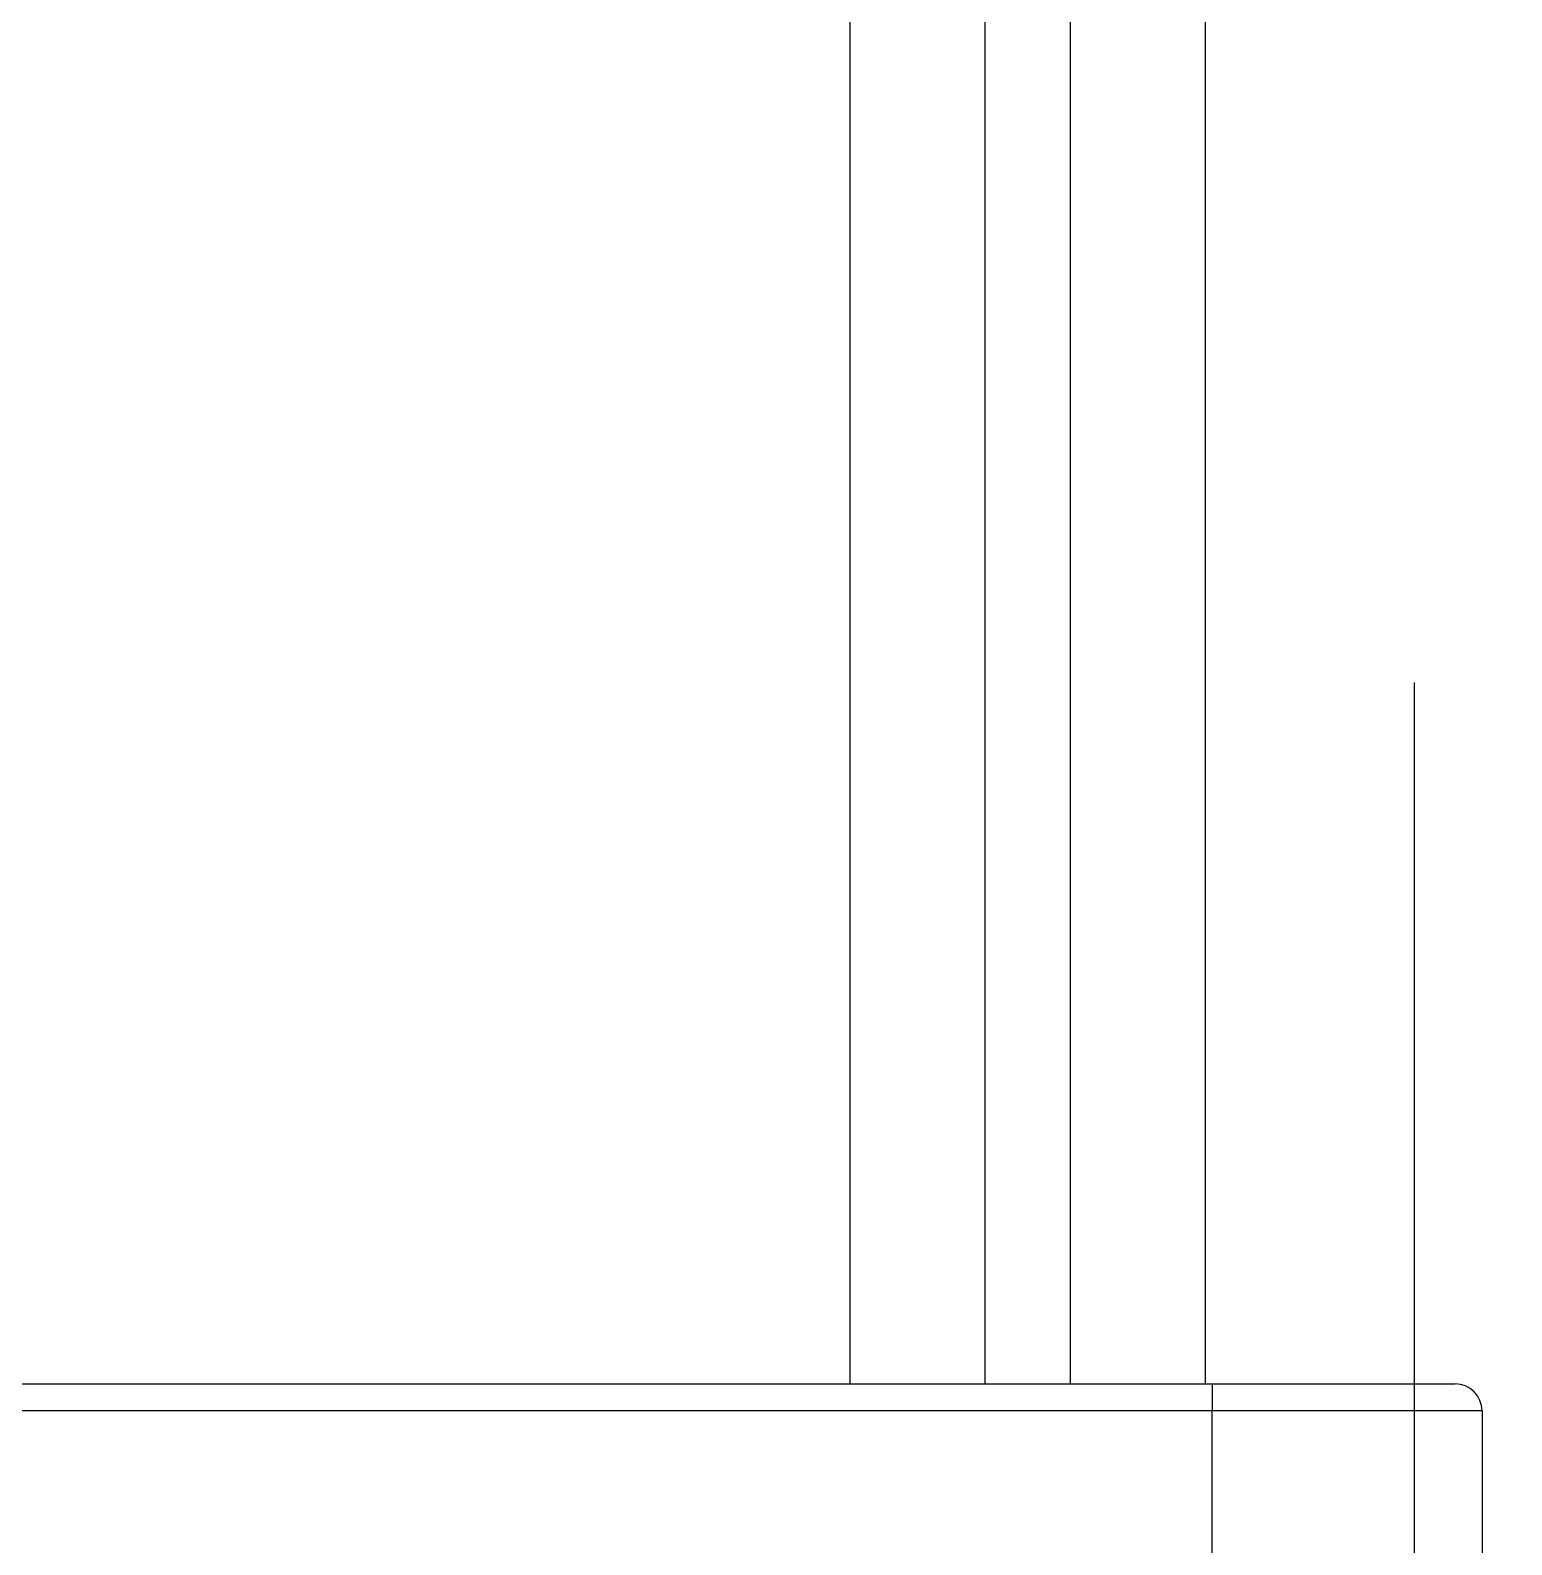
# Model space of a CAD drawing. Header units: millimetres. Extents: x 6110 to 6704, y -2661 to -1821.
# Drawn here: x 6315.93 to 6329.66, y -2341.72 to -2327.69 of the extents above; entities that cross this region are included whole.
import ezdxf

# ---------------------------------------------------------------- set-up
doc = ezdxf.new("R2010")
doc.units = ezdxf.units.MM
doc.header["$LTSCALE"] = 0.1
doc.linetypes.add('HIDDEN2', pattern=[4.7625, 3.175, -1.5875])
doc.layers.add('1', color=4, linetype='HIDDEN2', lineweight=13)
doc.layers.add('DIM', color=3, linetype='Continuous', lineweight=9)

msp = doc.modelspace()

# ---------------------------------------------------------------- hatches: boundary and pattern name
at = {"layer": 'DIM'}
h = msp.add_hatch(dxfattribs=at)
h.set_pattern_fill('ANSI31', color=2)
edge = h.paths.add_edge_path()
edge.add_line((6619.617, -2595.98), (6619.617, -1962.206))
edge.add_line((6634.617, -1966.11), (6619.617, -1966.11))
edge.add_line((6634.617, -2610.98), (6634.617, -1966.11))
edge.add_line((6634.617, -2610.98), (6184.457, -2610.98))
edge.add_line((6619.617, -2595.98), (6184.457, -2595.98))
edge.add_line((6184.457, -2610.98), (6184.457, -2595.98))

# ---------------------------------------------------------------- linework, layer by layer
at = {"layer": '1', "color": 7, "linetype": 'Continuous', "lineweight": -3}
for p, q in [((6325.569, -2340.23), (6325.569, -2304.539)), ((6326.817, -2304.539), (6326.817, -2340.23)), ((6323.527, -2340.23), (6323.527, -2305.332)), ((6324.776, -2305.332), (6324.776, -2340.23)), ((6328.757, -2349.73), (6328.757, -2333.73)), ((6239.382, -2340.23), (6326.882, -2340.23)), ((6326.882, -2340.23), (6326.882, -2340.48)), ((6326.882, -2340.23), (6329.132, -2340.23)), ((6326.882, -2340.48), (6239.382, -2340.48)), ((6326.882, -2342.98), (6326.882, -2340.48)), ((6329.382, -2340.48), (6326.882, -2340.48)), ((6329.382, -2340.48), (6329.382, -2342.98))]:
    msp.add_line(p, q, dxfattribs=at)
msp.add_arc((6329.132, -2340.48), 0.25, 0, 90, dxfattribs=at)

doc.saveas('drawing.dxf')
